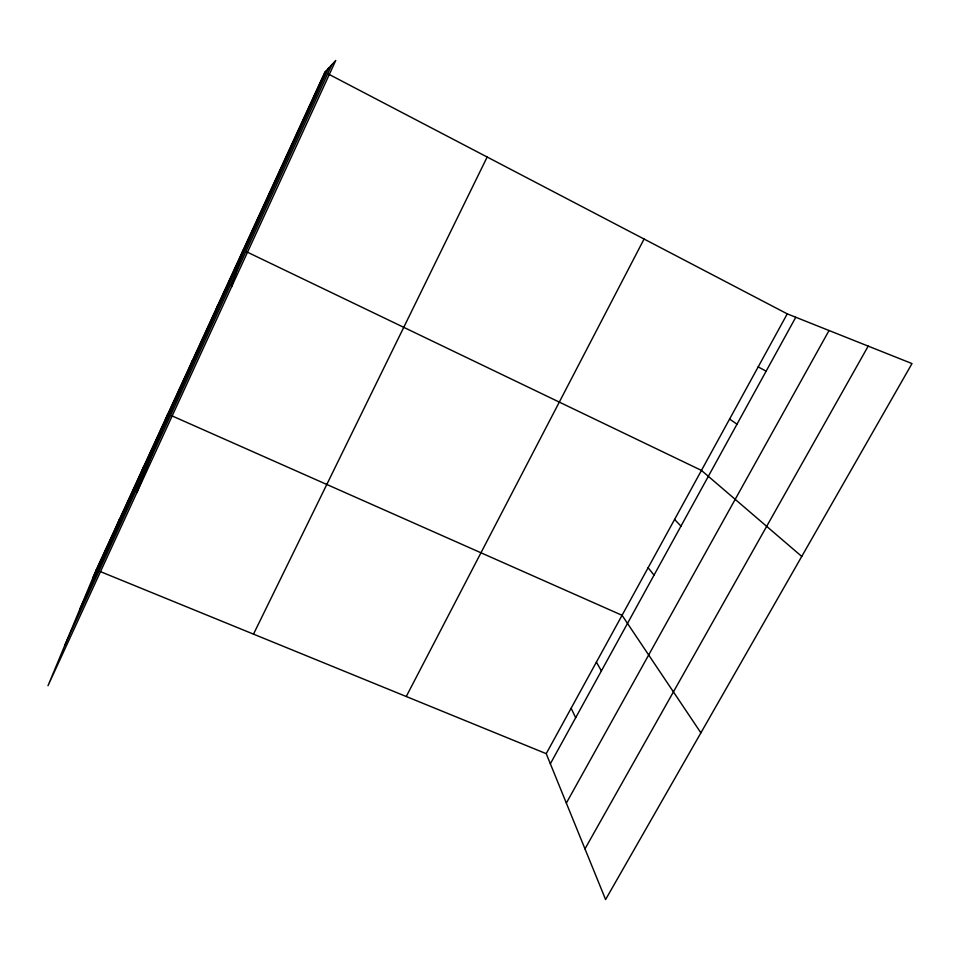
<?xml version="1.0" encoding="UTF-8"?>
<svg xmlns="http://www.w3.org/2000/svg" width="960" height="960" viewBox="0 0 960 960"><rect width="100%" height="100%" fill="white"/><g stroke="black" fill="none" stroke-linecap="round" stroke-linejoin="round"><path stroke-width="1.44" d="M269.58 193.296L269.868 191.868M231.516 286.944L243.108 250.128M216.348 309.144L217.584 305.688M190.824 364.716L192.492 360.312M136.848 492.648L167.82 414.024M141.048 473.052L143.556 466.848M116.784 525.852L119.688 518.796M92.928 577.788L325.572 71.412M80.1 608.592L328.44 68.328M64.968 644.94L331.86 64.644M253.5 634.128L487.164 157.02M406.248 696.516L644.076 239.028M546.228 753.672L787.248 313.86L912 363.576L605.592 899.544L546.228 753.672L100.32 571.584M550.344 763.788L795.768 317.256M566.34 803.088L829.044 330.516M584.976 848.88L868.2 346.116M171.876 415.824L622.056 615.3L700.896 732.84M247.104 252.048L701.46 470.424L801.744 556.428M328.8 74.256L787.248 313.86M758.184 366.9L766.14 371.16M729.588 419.076L737.004 424.176M674.58 519.468L680.976 526.128M648.12 567.744L654.024 575.148M596.4 662.124L601.392 670.932M571.128 708.24L575.676 717.72M96.204 569.904L48 685.716L335.748 60.456L324.852 72.192L96.204 569.904"/></g></svg>
